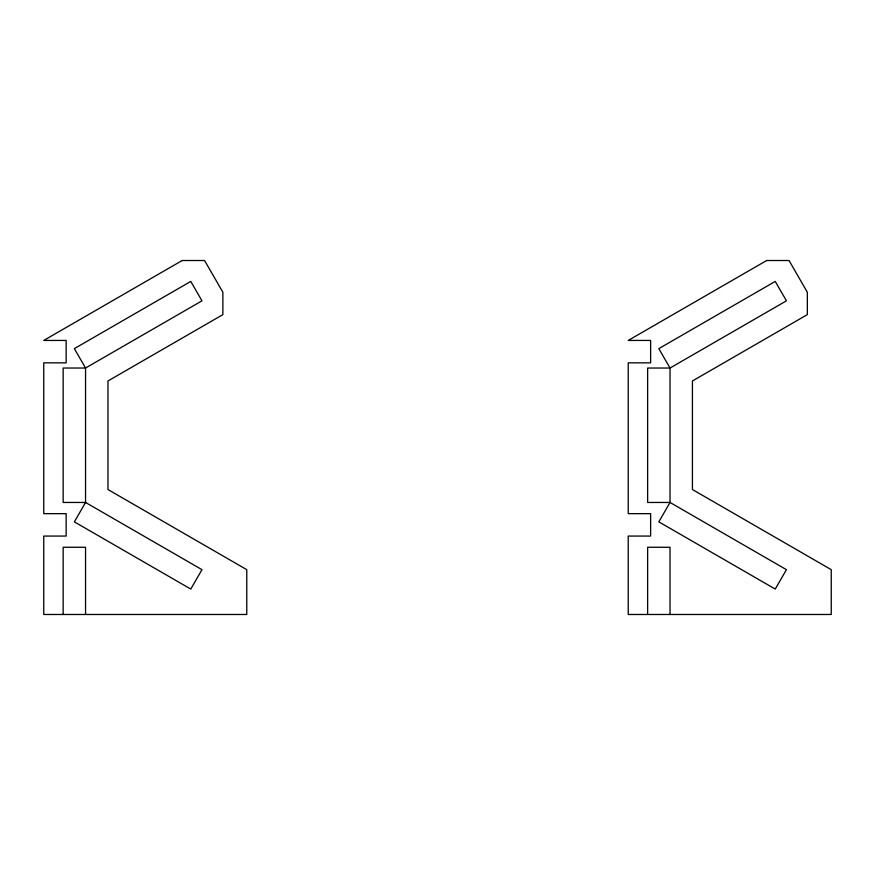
<?xml version="1.0" encoding="UTF-8"?>
<svg xmlns="http://www.w3.org/2000/svg" width="875" height="875" viewBox="0 0 875 875"><rect width="100%" height="100%" fill="white"/><g stroke="black" fill="none" stroke-linecap="round" stroke-linejoin="round"><path stroke-width="1.31" d="M670.031 614.48L670.031 547.269L647.631 547.269L647.631 614.48M85.553 614.48L85.553 547.269L63.153 547.269L63.153 614.48M85.553 502.458L74.353 521.861L190.772 589.072L201.972 569.669L85.553 502.458L63.153 502.458L63.153 368.036L85.553 368.036L201.972 300.825L190.772 281.422L74.353 348.633L85.553 368.036L85.553 502.458M670.031 502.458L658.831 521.861L775.239 589.072L786.439 569.669L670.031 502.458L647.631 502.458L647.631 368.036L670.031 368.036L786.439 300.825L775.239 281.422L658.831 348.633L670.031 368.036L670.031 502.458M182.164 260.52L43.75 340.441L66.15 340.441L66.15 362.841L43.75 362.841L43.75 513.658L66.15 513.658L66.15 536.069L43.75 536.069L43.75 614.48L246.772 614.48L246.772 569.669L107.964 489.53L107.964 380.975L222.873 314.628L222.873 292.228L204.564 260.52L182.164 260.52M766.642 260.52L628.228 340.441L650.628 340.441L650.628 362.841L628.228 362.841L628.228 513.658L650.628 513.658L650.628 536.069L628.228 536.069L628.228 614.48L831.25 614.48L831.25 569.669L692.431 489.53L692.431 380.975L807.341 314.628L807.341 292.228L789.042 260.52L766.642 260.52"/></g></svg>
